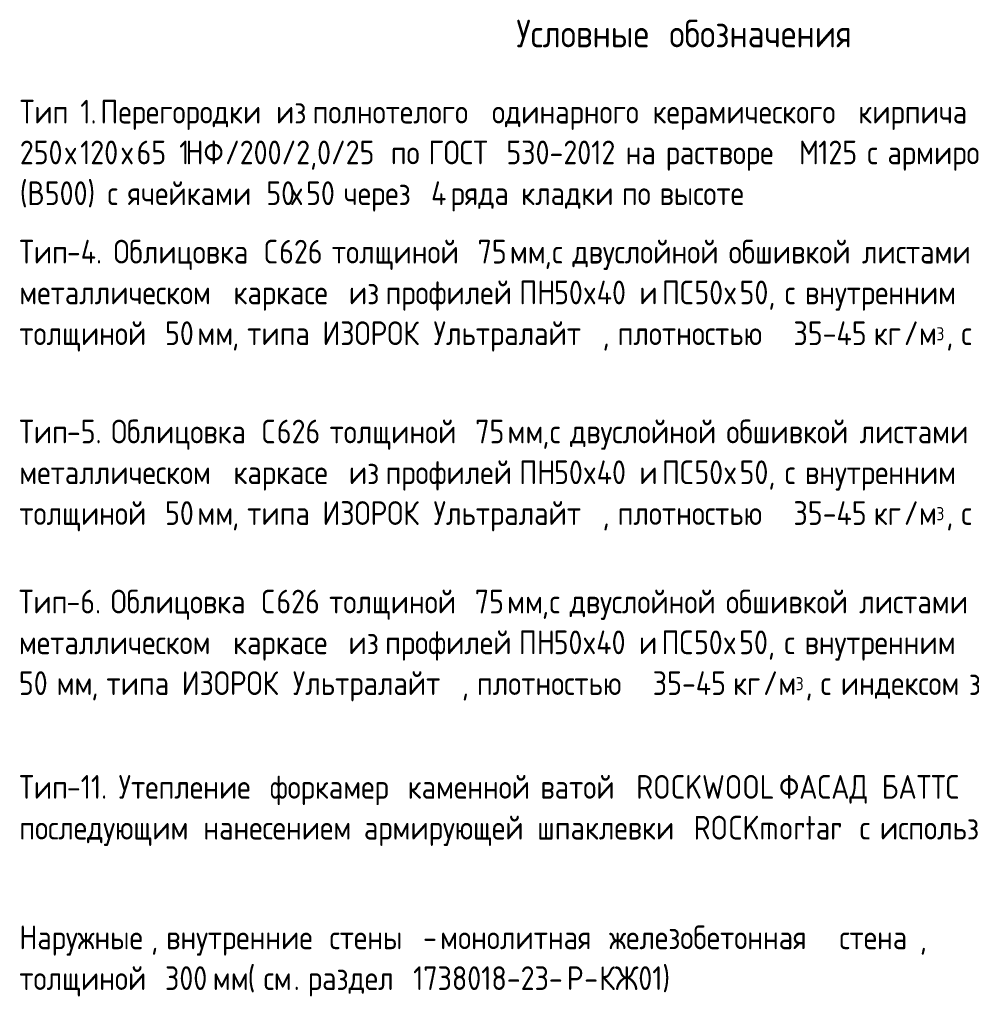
# Model space of a CAD drawing. Header units: millimetres. Extents: x -56773 to 221258, y -262288 to 26541.
# Drawn here: x 70454 to 75269, y 2877 to 7820 of the extents above; entities that cross this region are included whole.
import ezdxf

# ---------------------------------------------------------------- set-up
doc = ezdxf.new("R2010")
doc.units = ezdxf.units.MM
doc.layers.add('Аннотация', color=7, linetype='Continuous', lineweight=20)
doc.styles.add('GOST Common_6', font='', dxfattribs={"width": 0.9, "height": 140})
doc.styles.add('GOST Common_7', font='', dxfattribs={"width": 0.9, "height": 120})
doc.styles.add('GOST Common_8', font='', dxfattribs={"width": 0.9, "height": 66.601161})
doc.styles.get('GOST Common_6').set_extended_font_data('GOST Common')
doc.styles.get('GOST Common_7').set_extended_font_data('GOST Common')
doc.styles.get('GOST Common_8').set_extended_font_data('GOST Common')

msp = doc.modelspace()

# ---------------------------------------------------------------- texts
at = {"layer": 'Аннотация', "lineweight": 9, "attachment_point": 1}
for s, insert, char_height, width, style in [('Условные', (72966.8425, 7819.3506), 140, 886.025025, 'GOST Common_6'), ('\\fGOST Common|b0|i0|c204|p34|;\\W.9; ', (73697.8863, 7819.3506), 140, 51.94935, 'GOST Common_6'), ('обозначения', (73740.7488, 7819.3506), 140, 1206.37935, 'GOST Common_6'), ('Перегородки', (70862.6956, 7414.1068), 120, 1030.328775, 'GOST Common_7'), ('Тип', (70455.5019, 7414.1068), 120, 291.493575, 'GOST Common_7'), (' 1. ', (70696.0081, 7414.1068), 120, 202.02525, 'GOST Common_7'), ('\\fGOST Common|b0|i0|c204|p34|;\\W.9; ', (71712.8019, 7414.1068), 120, 46.1772, 'GOST Common_7'), ('из', (71750.9019, 7414.1068), 120, 178.93665, 'GOST Common_7'), ('\\fGOST Common|b0|i0|c204|p34|;\\W.9; ', (71898.5394, 7414.1068), 120, 46.1772, 'GOST Common_7'), ('полнотелого', (71936.6394, 7414.1068), 120, 1053.417375, 'GOST Common_7'), ('\\fGOST Common|b0|i0|c204|p34|;\\W.9; ', (72805.7956, 7414.1068), 120, 46.1772, 'GOST Common_7'), ('одинарного', (72843.8956, 7414.1068), 120, 937.974375, 'GOST Common_7'), ('\\fGOST Common|b0|i0|c204|p34|;\\W.9; ', (73617.8019, 7414.1068), 120, 46.1772, 'GOST Common_7'), ('керамического', (73655.9019, 7414.1068), 120, 1215.037575, 'GOST Common_7'), ('\\fGOST Common|b0|i0|c204|p34|;\\W.9; ', (74658.4081, 7414.1068), 120, 46.1772, 'GOST Common_7'), ('кирпича', (74696.5081, 7414.1068), 120, 660.911175, 'GOST Common_7'), ('\\fGOST Common|b0|i0|c204|p34|;\\W.9; ', (75241.8144, 7414.1068), 120, 46.1772, 'GOST Common_7'), ('250', (70455.5019, 7207.7318), 120, 277.0632, 'GOST Common_7'), ('\\fGOST Common|b0|i0|c204|p34|;\\W.9;х', (70684.1019, 7207.7318), 120, 92.3544, 'GOST Common_7'), ('120', (70760.3019, 7207.7318), 120, 253.9746, 'GOST Common_7'), ('\\fGOST Common|b0|i0|c204|p34|;\\W.9;х', (70969.8519, 7207.7318), 120, 92.3544, 'GOST Common_7'), ('65 1', (71046.0519, 7207.7318), 120, 300.1518, 'GOST Common_7'), ('НФ', (71293.7019, 7207.7318), 120, 242.4303, 'GOST Common_7'), ('/200/2,0/25 ', (71493.7269, 7207.7318), 120, 1015.8984, 'GOST Common_7'), ('по', (72331.9269, 7207.7318), 120, 184.7088, 'GOST Common_7'), ('\\fGOST Common|b0|i0|c204|p34|;\\W.9; ', (72484.3269, 7207.7318), 120, 46.1772, 'GOST Common_7'), ('ГОСТ', (72522.4269, 7207.7318), 120, 398.27835, 'GOST Common_7'), (' 530-2012 ', (72851.0394, 7207.7318), 120, 810.987075, 'GOST Common_7'), ('на', (73520.1706, 7207.7318), 120, 199.139175, 'GOST Common_7'), ('\\fGOST Common|b0|i0|c204|p34|;\\W.9; ', (73684.4769, 7207.7318), 120, 46.1772, 'GOST Common_7'), ('растворе', (73722.5769, 7207.7318), 120, 770.582025, 'GOST Common_7'), ('\\fGOST Common|b0|i0|c204|p34|;\\W.9; ', (74358.3706, 7207.7318), 120, 46.1772, 'GOST Common_7'), ('\\fGOST Common|b0|i0|c204|p34|;\\W.9;М', (74396.4706, 7207.7318), 120, 118.329075, 'GOST Common_7'), ('125 ', (74494.1019, 7207.7318), 120, 300.1518, 'GOST Common_7'), ('\\fGOST Common|b0|i0|c204|p34|;\\W.9;с', (74741.7519, 7207.7318), 120, 77.924025, 'GOST Common_7'), ('\\fGOST Common|b0|i0|c204|p34|;\\W.9; ', (74806.0456, 7207.7318), 120, 46.1772, 'GOST Common_7'), ('армированием', (74844.1456, 7207.7318), 120, 1165.9743, 'GOST Common_7'), ('(B500) ', (70455.5019, 7001.3568), 120, 536.80995, 'GOST Common_7'), ('\\fGOST Common|b0|i0|c204|p34|;\\W.9; ', (70962.7081, 7001.3568), 120, 46.1772, 'GOST Common_7'), ('ячейками', (71000.8081, 7001.3568), 120, 770.582025, 'GOST Common_7'), (' 50', (71636.6019, 7001.3568), 120, 230.886, 'GOST Common_7'), ('50 ', (71903.3019, 7001.3568), 120, 230.886, 'GOST Common_7'), ('через', (72093.8019, 7001.3568), 120, 455.99985, 'GOST Common_7'), (' 4 ', (72470.0394, 7001.3568), 120, 199.139175, 'GOST Common_7'), ('\\fGOST Common|b0|i0|c204|p34|;\\W.9; ', (72953.4331, 7001.3568), 120, 46.1772, 'GOST Common_7'), ('\\fGOST Common|b0|i0|c204|p34|;\\W.9; ', (73463.0206, 7001.3568), 120, 46.1772, 'GOST Common_7'), ('\\fGOST Common|b0|i0|c204|p34|;\\W.9; ', (73653.5206, 7001.3568), 120, 46.1772, 'GOST Common_7'), ('\\fGOST Common|b0|i0|c204|p34|;\\W.9;с', (70898.4144, 7001.3568), 120, 77.924025, 'GOST Common_7'), ('\\fGOST Common|b0|i0|c204|p34|;\\W.9;х', (71827.1019, 7001.3568), 120, 92.3544, 'GOST Common_7'), ('ряда', (72634.3456, 7001.3568), 120, 386.73405, 'GOST Common_7'), ('кладки', (72991.5331, 7001.3568), 120, 571.44285, 'GOST Common_7'), ('по', (73501.1206, 7001.3568), 120, 184.7088, 'GOST Common_7'), ('высоте', (73691.6206, 7001.3568), 120, 585.873225, 'GOST Common_7'), ('Тип', (70452.7895, 6705.707), 120, 291.493575, 'GOST Common_7'), ('-4. ', (70693.2957, 6705.707), 120, 285.721425, 'GOST Common_7'), ('Облицовка', (70929.0395, 6705.707), 120, 877.3668, 'GOST Common_7'), ('\\fGOST Common|b0|i0|c204|p34|;\\W.9; ', (71652.9395, 6705.707), 120, 46.1772, 'GOST Common_7'), ('\\fGOST Common|b0|i0|c204|p34|;\\W.9;С', (71691.0395, 6705.707), 120, 92.3544, 'GOST Common_7'), ('626 ', (71767.2395, 6705.707), 120, 323.2404, 'GOST Common_7'), ('толщиной', (72033.9395, 6705.707), 120, 813.87315, 'GOST Common_7'), (' 75 ', (72705.452, 6705.707), 120, 277.0632, 'GOST Common_7'), ('\\fGOST Common|b0|i0|c204|p34|;\\W.9; ', (73212.6582, 6705.707), 120, 46.1772, 'GOST Common_7'), ('двуслойной', (73250.7582, 6705.707), 120, 911.9997, 'GOST Common_7'), ('\\fGOST Common|b0|i0|c204|p34|;\\W.9; ', (74003.2332, 6705.707), 120, 46.1772, 'GOST Common_7'), ('обшивкой', (74041.3332, 6705.707), 120, 770.582025, 'GOST Common_7'), ('\\fGOST Common|b0|i0|c204|p34|;\\W.9; ', (74677.127, 6705.707), 120, 46.1772, 'GOST Common_7'), ('мм', (72934.052, 6705.707), 120, 213.56955, 'GOST Common_7'), ('\\fGOST Common|b0|i0|c204|p34|;\\W.9;с', (73148.3645, 6705.707), 120, 77.924025, 'GOST Common_7'), ('листами', (74715.227, 6705.707), 120, 695.544075, 'GOST Common_7'), ('\\fGOST Common|b0|i0|c204|p34|;\\W.9;,', (73110.2645, 6705.707), 120, 46.1772, 'GOST Common_7'), ('\\fGOST Common|b0|i0|c204|p34|;\\W.9; ', (71498.1582, 6499.332), 120, 46.1772, 'GOST Common_7'), ('\\fGOST Common|b0|i0|c204|p34|;\\W.9; ', (72081.5645, 6499.332), 120, 46.1772, 'GOST Common_7'), ('из', (72119.6645, 6499.332), 120, 178.93665, 'GOST Common_7'), ('\\fGOST Common|b0|i0|c204|p34|;\\W.9; ', (72267.302, 6499.332), 120, 46.1772, 'GOST Common_7'), ('профилей', (72305.402, 6499.332), 120, 773.4681, 'GOST Common_7'), ('\\fGOST Common|b0|i0|c204|p34|;\\W.9; ', (72943.577, 6499.332), 120, 46.1772, 'GOST Common_7'), ('ПН', (72981.677, 6499.332), 120, 213.56955, 'GOST Common_7'), ('50x40 ', (73157.8895, 6499.332), 120, 522.379575, 'GOST Common_7'), ('\\fGOST Common|b0|i0|c204|p34|;\\W.9; ', (73665.0957, 6499.332), 120, 46.1772, 'GOST Common_7'), ('ПС', (73703.1957, 6499.332), 120, 199.139175, 'GOST Common_7'), ('50', (73867.502, 6499.332), 120, 184.7088, 'GOST Common_7'), ('50, ', (74096.102, 6499.332), 120, 277.0632, 'GOST Common_7'), ('\\fGOST Common|b0|i0|c204|p34|;\\W.9; ', (74388.9957, 6499.332), 120, 46.1772, 'GOST Common_7'), ('\\fGOST Common|b0|i0|c204|p34|;\\W.9; ', (75227.1957, 6499.332), 120, 46.1772, 'GOST Common_7'), ('металлическом', (70452.7895, 6499.332), 120, 1266.986925, 'GOST Common_7'), ('каркасе', (71536.2582, 6499.332), 120, 660.911175, 'GOST Common_7'), ('\\fGOST Common|b0|i0|c204|p34|;\\W.9;и', (73588.8957, 6499.332), 120, 92.3544, 'GOST Common_7'), ('\\fGOST Common|b0|i0|c204|p34|;\\W.9;х', (74019.902, 6499.332), 120, 92.3544, 'GOST Common_7'), ('\\fGOST Common|b0|i0|c204|p34|;\\W.9;с', (74324.702, 6499.332), 120, 77.924025, 'GOST Common_7'), ('внутренним', (74427.0957, 6499.332), 120, 969.7212, 'GOST Common_7'), ('толщиной', (70452.7895, 6292.957), 120, 813.87315, 'GOST Common_7'), (' 50 ', (71124.302, 6292.957), 120, 277.0632, 'GOST Common_7'), ('\\fGOST Common|b0|i0|c204|p34|;\\W.9; ', (71948.2145, 6292.957), 120, 46.1772, 'GOST Common_7'), ('ИЗОРОК', (71986.3145, 6292.957), 120, 634.9365, 'GOST Common_7'), ('\\fGOST Common|b0|i0|c204|p34|;\\W.9; ', (72510.1895, 6292.957), 120, 46.1772, 'GOST Common_7'), ('Ультралайт', (72548.2895, 6292.957), 120, 1036.100925, 'GOST Common_7'), (' 35-45 ', (74303.2707, 6292.957), 120, 571.44285, 'GOST Common_7'), ('\\fGOST Common|b0|i0|c204|p34|;\\W.9;/', (74927.1582, 6292.957), 120, 92.3544, 'GOST Common_7'), ('мм', (71352.902, 6292.957), 120, 213.56955, 'GOST Common_7'), ('типа', (71605.3145, 6292.957), 120, 415.5948, 'GOST Common_7'), ('плотностью', (73479.3582, 6292.957), 120, 998.58195, 'GOST Common_7'), ('кг', (74774.7582, 6292.957), 120, 184.7088, 'GOST Common_7'), ('\\fGOST Common|b0|i0|c204|p34|;\\W.9;м', (75003.3582, 6292.957), 120, 106.784775, 'GOST Common_7'), ('\\fGOST Common|b0|i0|c204|p34|;\\W.9;3', (75091.4645, 6263.1935), 66.601161, 60.607575, 'GOST Common_8'), ('\\fGOST Common|b0|i0|c204|p34|;\\W.9;с', (75217.6707, 6292.957), 120, 77.924025, 'GOST Common_7'), (', ', (71529.1145, 6292.957), 120, 92.3544, 'GOST Common_7'), (', ', (73403.1582, 6292.957), 120, 92.3544, 'GOST Common_7'), (', ', (75141.4707, 6292.957), 120, 92.3544, 'GOST Common_7'), ('Тип', (70452.7895, 5795.707), 120, 291.493575, 'GOST Common_7'), ('-5. ', (70693.2957, 5795.707), 120, 271.29105, 'GOST Common_7'), ('Облицовка', (70917.1332, 5795.707), 120, 877.3668, 'GOST Common_7'), ('\\fGOST Common|b0|i0|c204|p34|;\\W.9; ', (71641.0332, 5795.707), 120, 46.1772, 'GOST Common_7'), ('\\fGOST Common|b0|i0|c204|p34|;\\W.9;С', (71679.1332, 5795.707), 120, 92.3544, 'GOST Common_7'), ('626 ', (71755.3332, 5795.707), 120, 323.2404, 'GOST Common_7'), ('толщиной', (72022.0332, 5795.707), 120, 813.87315, 'GOST Common_7'), (' 75 ', (72693.5457, 5795.707), 120, 277.0632, 'GOST Common_7'), ('\\fGOST Common|b0|i0|c204|p34|;\\W.9; ', (73200.752, 5795.707), 120, 46.1772, 'GOST Common_7'), ('двуслойной', (73238.852, 5795.707), 120, 911.9997, 'GOST Common_7'), ('\\fGOST Common|b0|i0|c204|p34|;\\W.9; ', (73991.327, 5795.707), 120, 46.1772, 'GOST Common_7'), ('обшивкой', (74029.427, 5795.707), 120, 770.582025, 'GOST Common_7'), ('\\fGOST Common|b0|i0|c204|p34|;\\W.9; ', (74665.2207, 5795.707), 120, 46.1772, 'GOST Common_7'), ('мм', (72922.1457, 5795.707), 120, 213.56955, 'GOST Common_7'), ('\\fGOST Common|b0|i0|c204|p34|;\\W.9;с', (73136.4582, 5795.707), 120, 77.924025, 'GOST Common_7'), ('листами', (74703.3207, 5795.707), 120, 695.544075, 'GOST Common_7'), ('\\fGOST Common|b0|i0|c204|p34|;\\W.9;,', (73098.3582, 5795.707), 120, 46.1772, 'GOST Common_7'), ('\\fGOST Common|b0|i0|c204|p34|;\\W.9; ', (71498.1582, 5589.332), 120, 46.1772, 'GOST Common_7'), ('\\fGOST Common|b0|i0|c204|p34|;\\W.9; ', (72081.5645, 5589.332), 120, 46.1772, 'GOST Common_7'), ('\\fGOST Common|b0|i0|c204|p34|;\\W.9; ', (72267.302, 5589.332), 120, 46.1772, 'GOST Common_7'), ('профилей', (72305.402, 5589.332), 120, 773.4681, 'GOST Common_7'), ('\\fGOST Common|b0|i0|c204|p34|;\\W.9; ', (72943.577, 5589.332), 120, 46.1772, 'GOST Common_7'), ('ПН', (72981.677, 5589.332), 120, 213.56955, 'GOST Common_7'), ('50x40 ', (73157.8895, 5589.332), 120, 522.379575, 'GOST Common_7'), ('\\fGOST Common|b0|i0|c204|p34|;\\W.9; ', (73665.0957, 5589.332), 120, 46.1772, 'GOST Common_7'), ('ПС', (73703.1957, 5589.332), 120, 199.139175, 'GOST Common_7'), ('50', (73867.502, 5589.332), 120, 184.7088, 'GOST Common_7'), ('50, ', (74096.102, 5589.332), 120, 277.0632, 'GOST Common_7'), ('\\fGOST Common|b0|i0|c204|p34|;\\W.9; ', (74388.9957, 5589.332), 120, 46.1772, 'GOST Common_7'), ('\\fGOST Common|b0|i0|c204|p34|;\\W.9; ', (75227.1957, 5589.332), 120, 46.1772, 'GOST Common_7'), ('металлическом', (70452.7895, 5589.332), 120, 1266.986925, 'GOST Common_7'), ('каркасе', (71536.2582, 5589.332), 120, 660.911175, 'GOST Common_7'), ('из', (72119.6645, 5589.332), 120, 178.93665, 'GOST Common_7'), ('\\fGOST Common|b0|i0|c204|p34|;\\W.9;и', (73588.8957, 5589.332), 120, 92.3544, 'GOST Common_7'), ('\\fGOST Common|b0|i0|c204|p34|;\\W.9;х', (74019.902, 5589.332), 120, 92.3544, 'GOST Common_7'), ('\\fGOST Common|b0|i0|c204|p34|;\\W.9;с', (74324.702, 5589.332), 120, 77.924025, 'GOST Common_7'), ('внутренним', (74427.0957, 5589.332), 120, 969.7212, 'GOST Common_7'), ('толщиной', (70452.7895, 5382.957), 120, 813.87315, 'GOST Common_7'), (' 50 ', (71124.302, 5382.957), 120, 277.0632, 'GOST Common_7'), ('мм', (71352.902, 5382.957), 120, 213.56955, 'GOST Common_7'), ('типа', (71605.3145, 5382.957), 120, 415.5948, 'GOST Common_7'), ('\\fGOST Common|b0|i0|c204|p34|;\\W.9; ', (71948.2145, 5382.957), 120, 46.1772, 'GOST Common_7'), ('ИЗОРОК', (71986.3145, 5382.957), 120, 634.9365, 'GOST Common_7'), ('\\fGOST Common|b0|i0|c204|p34|;\\W.9; ', (72510.1895, 5382.957), 120, 46.1772, 'GOST Common_7'), ('Ультралайт', (72548.2895, 5382.957), 120, 1036.100925, 'GOST Common_7'), ('плотностью', (73479.3582, 5382.957), 120, 998.58195, 'GOST Common_7'), (' 35-45 ', (74303.2707, 5382.957), 120, 571.44285, 'GOST Common_7'), ('кг', (74774.7582, 5382.957), 120, 184.7088, 'GOST Common_7'), ('\\fGOST Common|b0|i0|c204|p34|;\\W.9;/', (74927.1582, 5382.957), 120, 92.3544, 'GOST Common_7'), ('\\fGOST Common|b0|i0|c204|p34|;\\W.9;м', (75003.3582, 5382.957), 120, 106.784775, 'GOST Common_7'), ('\\fGOST Common|b0|i0|c204|p34|;\\W.9;3', (75091.4645, 5353.1935), 66.601161, 60.607575, 'GOST Common_8'), ('\\fGOST Common|b0|i0|c204|p34|;\\W.9;с', (75217.6707, 5382.957), 120, 77.924025, 'GOST Common_7'), (', ', (71529.1145, 5382.957), 120, 92.3544, 'GOST Common_7'), (', ', (73403.1582, 5382.957), 120, 92.3544, 'GOST Common_7'), (', ', (75141.4707, 5382.957), 120, 92.3544, 'GOST Common_7'), ('Тип', (70450.6827, 4935.1917), 120, 291.493575, 'GOST Common_7'), ('-6. ', (70691.1889, 4935.1917), 120, 271.29105, 'GOST Common_7'), ('Облицовка', (70915.0264, 4935.1917), 120, 877.3668, 'GOST Common_7'), ('\\fGOST Common|b0|i0|c204|p34|;\\W.9; ', (71638.9264, 4935.1917), 120, 46.1772, 'GOST Common_7'), ('\\fGOST Common|b0|i0|c204|p34|;\\W.9;С', (71677.0264, 4935.1917), 120, 92.3544, 'GOST Common_7'), ('626 ', (71753.2264, 4935.1917), 120, 323.2404, 'GOST Common_7'), ('толщиной', (72019.9264, 4935.1917), 120, 813.87315, 'GOST Common_7'), (' 75 ', (72691.4389, 4935.1917), 120, 277.0632, 'GOST Common_7'), ('мм', (72920.0389, 4935.1917), 120, 213.56955, 'GOST Common_7'), ('\\fGOST Common|b0|i0|c204|p34|;\\W.9;с', (73134.3514, 4935.1917), 120, 77.924025, 'GOST Common_7'), ('\\fGOST Common|b0|i0|c204|p34|;\\W.9; ', (73198.6452, 4935.1917), 120, 46.1772, 'GOST Common_7'), ('двуслойной', (73236.7452, 4935.1917), 120, 911.9997, 'GOST Common_7'), ('\\fGOST Common|b0|i0|c204|p34|;\\W.9; ', (73989.2202, 4935.1917), 120, 46.1772, 'GOST Common_7'), ('обшивкой', (74027.3202, 4935.1917), 120, 770.582025, 'GOST Common_7'), ('\\fGOST Common|b0|i0|c204|p34|;\\W.9; ', (74663.1139, 4935.1917), 120, 46.1772, 'GOST Common_7'), ('листами', (74701.2139, 4935.1917), 120, 695.544075, 'GOST Common_7'), ('\\fGOST Common|b0|i0|c204|p34|;\\W.9;,', (73096.2514, 4935.1917), 120, 46.1772, 'GOST Common_7'), ('\\fGOST Common|b0|i0|c204|p34|;\\W.9; ', (71496.0514, 4728.8167), 120, 46.1772, 'GOST Common_7'), ('\\fGOST Common|b0|i0|c204|p34|;\\W.9; ', (72079.4577, 4728.8167), 120, 46.1772, 'GOST Common_7'), ('из', (72117.5577, 4728.8167), 120, 178.93665, 'GOST Common_7'), ('\\fGOST Common|b0|i0|c204|p34|;\\W.9; ', (72265.1952, 4728.8167), 120, 46.1772, 'GOST Common_7'), ('профилей', (72303.2952, 4728.8167), 120, 773.4681, 'GOST Common_7'), ('\\fGOST Common|b0|i0|c204|p34|;\\W.9; ', (72941.4702, 4728.8167), 120, 46.1772, 'GOST Common_7'), ('ПН', (72979.5702, 4728.8167), 120, 213.56955, 'GOST Common_7'), ('50x40 ', (73155.7827, 4728.8167), 120, 522.379575, 'GOST Common_7'), ('\\fGOST Common|b0|i0|c204|p34|;\\W.9; ', (73662.9889, 4728.8167), 120, 46.1772, 'GOST Common_7'), ('ПС', (73701.0889, 4728.8167), 120, 199.139175, 'GOST Common_7'), ('50', (73865.3952, 4728.8167), 120, 184.7088, 'GOST Common_7'), ('50, ', (74093.9952, 4728.8167), 120, 277.0632, 'GOST Common_7'), ('\\fGOST Common|b0|i0|c204|p34|;\\W.9; ', (74386.8889, 4728.8167), 120, 46.1772, 'GOST Common_7'), ('\\fGOST Common|b0|i0|c204|p34|;\\W.9; ', (75225.0889, 4728.8167), 120, 46.1772, 'GOST Common_7'), ('металлическом', (70450.6827, 4728.8167), 120, 1266.986925, 'GOST Common_7'), ('каркасе', (71534.1514, 4728.8167), 120, 660.911175, 'GOST Common_7'), ('\\fGOST Common|b0|i0|c204|p34|;\\W.9;и', (73586.7889, 4728.8167), 120, 92.3544, 'GOST Common_7'), ('\\fGOST Common|b0|i0|c204|p34|;\\W.9;х', (74017.7952, 4728.8167), 120, 92.3544, 'GOST Common_7'), ('\\fGOST Common|b0|i0|c204|p34|;\\W.9;с', (74322.5952, 4728.8167), 120, 77.924025, 'GOST Common_7'), ('внутренним', (74424.9889, 4728.8167), 120, 969.7212, 'GOST Common_7'), ('50 ', (70450.6827, 4522.4417), 120, 230.886, 'GOST Common_7'), ('\\fGOST Common|b0|i0|c204|p34|;\\W.9; ', (71236.4952, 4522.4417), 120, 46.1772, 'GOST Common_7'), ('ИЗОРОК', (71274.5952, 4522.4417), 120, 634.9365, 'GOST Common_7'), ('\\fGOST Common|b0|i0|c204|p34|;\\W.9; ', (71798.4702, 4522.4417), 120, 46.1772, 'GOST Common_7'), ('Ультралайт', (71836.5702, 4522.4417), 120, 1036.100925, 'GOST Common_7'), (' 35-45 ', (73591.5514, 4522.4417), 120, 571.44285, 'GOST Common_7'), ('\\fGOST Common|b0|i0|c204|p34|;\\W.9;/', (74215.4389, 4522.4417), 120, 92.3544, 'GOST Common_7'), ('\\fGOST Common|b0|i0|c204|p34|;\\W.9; ', (74570.2452, 4522.4417), 120, 46.1772, 'GOST Common_7'), ('\\fGOST Common|b0|i0|c204|p34|;\\W.9; ', (75217.9452, 4522.4417), 120, 46.1772, 'GOST Common_7'), ('звукопоглащения', (75256.0452, 4522.4417), 120, 1440.151425, 'GOST Common_7'), ('мм', (70641.1827, 4522.4417), 120, 213.56955, 'GOST Common_7'), ('типа', (70893.5952, 4522.4417), 120, 415.5948, 'GOST Common_7'), ('плотностью', (72767.6389, 4522.4417), 120, 998.58195, 'GOST Common_7'), ('кг', (74063.0389, 4522.4417), 120, 184.7088, 'GOST Common_7'), ('\\fGOST Common|b0|i0|c204|p34|;\\W.9;м', (74291.6389, 4522.4417), 120, 106.784775, 'GOST Common_7'), ('\\fGOST Common|b0|i0|c204|p34|;\\W.9;3', (74379.7452, 4492.6782), 66.601161, 60.607575, 'GOST Common_8'), ('\\fGOST Common|b0|i0|c204|p34|;\\W.9;с', (74505.9514, 4522.4417), 120, 77.924025, 'GOST Common_7'), ('индексом', (74608.3452, 4522.4417), 120, 738.8352, 'GOST Common_7'), (', ', (70817.3952, 4522.4417), 120, 92.3544, 'GOST Common_7'), (', ', (72691.4389, 4522.4417), 120, 92.3544, 'GOST Common_7'), (', ', (74429.7514, 4522.4417), 120, 92.3544, 'GOST Common_7'), ('Тип', (70452.7895, 3997.4059), 120, 291.493575, 'GOST Common_7'), ('-11. ', (70693.2957, 3997.4059), 120, 317.46825, 'GOST Common_7'), ('Утепление', (70955.2332, 3997.4059), 120, 880.252875, 'GOST Common_7'), ('\\fGOST Common|b0|i0|c204|p34|;\\W.9; ', (71681.5145, 3997.4059), 120, 46.1772, 'GOST Common_7'), ('форкамер', (71719.6145, 3997.4059), 120, 799.442775, 'GOST Common_7'), ('\\fGOST Common|b0|i0|c204|p34|;\\W.9; ', (72379.2207, 3997.4059), 120, 46.1772, 'GOST Common_7'), ('каменной', (72417.3207, 3997.4059), 120, 767.69595, 'GOST Common_7'), ('\\fGOST Common|b0|i0|c204|p34|;\\W.9; ', (73050.7332, 3997.4059), 120, 46.1772, 'GOST Common_7'), ('ватой', (73088.8332, 3997.4059), 120, 507.9492, 'GOST Common_7'), (' ROCKWOOL ', (73507.9332, 3997.4059), 120, 955.290825, 'GOST Common_7'), ('ФАСАД', (74296.127, 3997.4059), 120, 582.98715, 'GOST Common_7'), ('\\fGOST Common|b0|i0|c204|p34|;\\W.9; ', (74777.1395, 3997.4059), 120, 46.1772, 'GOST Common_7'), ('БАТТС', (74815.2395, 3997.4059), 120, 531.0378, 'GOST Common_7'), ('\\fGOST Common|b0|i0|c204|p34|;\\W.9; ', (75253.3895, 3997.4059), 120, 46.1772, 'GOST Common_7'), ('\\fGOST Common|b0|i0|c204|p34|;\\W.9; ', (71345.7582, 3791.0309), 120, 46.1772, 'GOST Common_7'), ('\\fGOST Common|b0|i0|c204|p34|;\\W.9; ', (72157.7645, 3791.0309), 120, 46.1772, 'GOST Common_7'), ('армирующей', (72195.8645, 3791.0309), 120, 1015.8984, 'GOST Common_7'), ('\\fGOST Common|b0|i0|c204|p34|;\\W.9; ', (73034.0645, 3791.0309), 120, 46.1772, 'GOST Common_7'), (' ROCKmortar  ', (73798.4457, 3791.0309), 120, 1096.7085, 'GOST Common_7'), ('\\fGOST Common|b0|i0|c204|p34|;\\W.9; ', (74767.6145, 3791.0309), 120, 46.1772, 'GOST Common_7'), ('использованием', (74805.7145, 3791.0309), 120, 1304.5059, 'GOST Common_7'), ('последующим', (70452.7895, 3791.0309), 120, 1082.278125, 'GOST Common_7'), ('нанесением', (71383.8582, 3791.0309), 120, 937.974375, 'GOST Common_7'), ('шпаклевки', (73072.1645, 3791.0309), 120, 880.252875, 'GOST Common_7'), ('\\fGOST Common|b0|i0|c204|p34|;\\W.9;с', (74703.3207, 3791.0309), 120, 77.924025, 'GOST Common_7'), ('Наружные', (70452.7895, 3236.009), 120, 808.101, 'GOST Common_7'), ('\\fGOST Common|b0|i0|c204|p34|;\\W.9; ', (71983.9332, 3236.009), 120, 46.1772, 'GOST Common_7'), ('\\fGOST Common|b0|i0|c204|p34|;\\W.9; ', (73398.3957, 3236.009), 120, 46.1772, 'GOST Common_7'), ('железобетонная', (73436.4957, 3236.009), 120, 1365.113475, 'GOST Common_7'), ('\\fGOST Common|b0|i0|c204|p34|;\\W.9; ', (74562.827, 3236.009), 120, 46.1772, 'GOST Common_7'), ('внутренние', (71195.7395, 3236.009), 120, 955.290825, 'GOST Common_7'), ('стены', (72022.0332, 3236.009), 120, 493.518825, 'GOST Common_7'), (' - ', (72429.227, 3236.009), 120, 184.7088, 'GOST Common_7'), ('монолитная', (72581.627, 3236.009), 120, 989.923725, 'GOST Common_7'), ('стена', (74600.927, 3236.009), 120, 493.518825, 'GOST Common_7'), (', ', (71119.5395, 3236.009), 120, 92.3544, 'GOST Common_7'), (', ', (75008.1207, 3236.009), 120, 92.3544, 'GOST Common_7'), ('толщиной', (70452.7895, 3029.634), 120, 813.87315, 'GOST Common_7'), (' 300 ', (71124.302, 3029.634), 120, 372.303675, 'GOST Common_7'), (' (', (71607.6957, 3029.634), 120, 98.12655, 'GOST Common_7'), (' 1738018-23-', (72379.2207, 3029.634), 120, 1021.67055, 'GOST Common_7'), ('\\fGOST Common|b0|i0|c204|p34|;\\W.9;Р', (73222.1832, 3029.634), 120, 106.784775, 'GOST Common_7'), ('КЖ', (73386.4895, 3029.634), 120, 239.544225, 'GOST Common_7'), ('01)', (73584.1332, 3029.634), 120, 213.56955, 'GOST Common_7'), ('мм', (71431.4832, 3029.634), 120, 213.56955, 'GOST Common_7'), ('см', (71688.6582, 3029.634), 120, 184.7088, 'GOST Common_7'), ('раздел', (71912.4957, 3029.634), 120, 565.6707, 'GOST Common_7'), ('. ', (71841.0582, 3029.634), 120, 86.58225, 'GOST Common_7'), ('\\fGOST Common|b0|i0|c204|p34|;\\W.9;-', (73310.2895, 3029.634), 120, 92.3544, 'GOST Common_7')]:
    msp.add_mtext(s, dxfattribs=dict(at, insert=insert, char_height=char_height, width=width, style=style))

doc.saveas('drawing.dxf')
